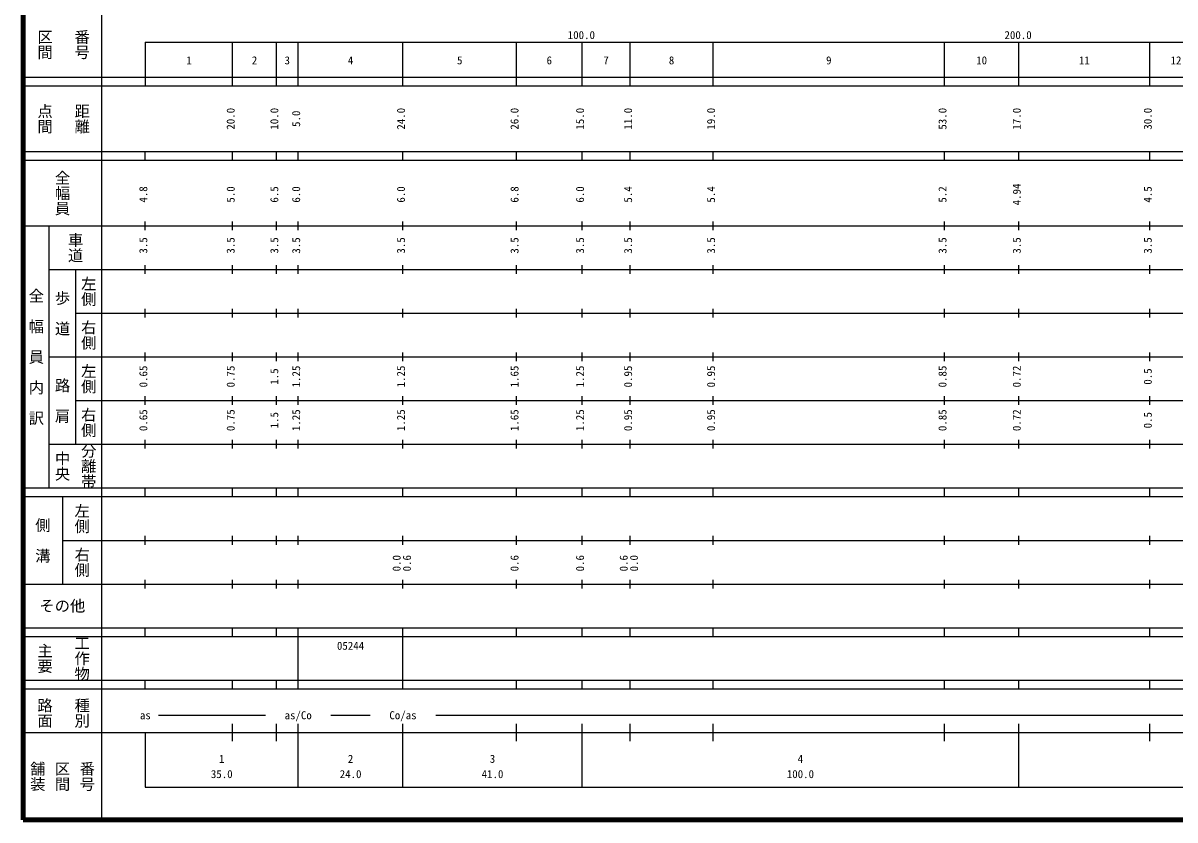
# Model space of a CAD drawing. Units: millimetres on the paper, enlarged 1000 times. Extents: x 40000 to 680000, y 20000 to 380000.
# Drawn here: x 40000 to 303765, y 20000 to 202409 of the extents above; entities that cross this region are included whole.
import ezdxf
from ezdxf.enums import TextEntityAlignment as Align

# ---------------------------------------------------------------- set-up
doc = ezdxf.new("R2010")
doc.units = ezdxf.units.MM
doc.header["$LTSCALE"] = 1000
doc.layers.add('M-TTL', color=2, linetype='Continuous', lineweight=140)
doc.layers.add('M-TTL-BAND', color=7, linetype='Continuous', lineweight=25)
doc.styles.add('@ＭＳ ゴシック', font='')
doc.styles.add('ＭＳ ゴシック', font='')
doc.styles.get('@ＭＳ ゴシック').set_extended_font_data('@MS Gothic')
doc.styles.get('ＭＳ ゴシック').set_extended_font_data('MS Gothic')

msp = doc.modelspace()

# ---------------------------------------------------------------- linework, layer by layer
at = {"layer": 'M-TTL'}
for p, q in [((40000, 380000), (40000, 20000)), ((40000, 20000), (680000, 20000))]:
    msp.add_line(p, q, dxfattribs=at)
at = {"layer": 'M-TTL-BAND'}
for p, q in [((58000, 370000), (58000, 20000)), ((68000, 198000), (579000, 198000)), ((68000, 198000), (68000, 188000)), ((88000, 188000), (88000, 198000)), ((98000, 188000), (98000, 198000)), ((103000, 188000), (103000, 198000)), ((127000, 188000), (127000, 198000)), ((153000, 188000), (153000, 198000)), ((168000, 188000), (168000, 198000)), ((179000, 188000), (179000, 198000)), ((198000, 188000), (198000, 198000)), ((251000, 188000), (251000, 198000)), ((268000, 188000), (268000, 198000)), ((298000, 188000), (298000, 198000)), ((40000, 190000), (579000, 190000)), ((40000, 188000), (579000, 188000)), ((40000, 173000), (579000, 173000)), ((68000, 171000), (68000, 173000)), ((88000, 171000), (88000, 173000)), ((98000, 171000), (98000, 173000)), ((103000, 171000), (103000, 173000)), ((127000, 171000), (127000, 173000)), ((153000, 171000), (153000, 173000)), ((168000, 171000), (168000, 173000)), ((179000, 171000), (179000, 173000)), ((198000, 171000), (198000, 173000)), ((251000, 171000), (251000, 173000)), ((268000, 171000), (268000, 173000)), ((298000, 171000), (298000, 173000)), ((40000, 171000), (579000, 171000)), ((40000, 156000), (579000, 156000)), ((46000, 96000), (46000, 156000)), ((68000, 155000), (68000, 157000)), ((88000, 155000), (88000, 157000)), ((98000, 155000), (98000, 157000)), ((103000, 155000), (103000, 157000)), ((127000, 155000), (127000, 157000)), ((153000, 155000), (153000, 157000)), ((168000, 155000), (168000, 157000)), ((179000, 155000), (179000, 157000)), ((198000, 155000), (198000, 157000)), ((251000, 155000), (251000, 157000)), ((268000, 155000), (268000, 157000)), ((298000, 155000), (298000, 157000)), ((46000, 146000), (579000, 146000)), ((52000, 146000), (52000, 106000)), ((68000, 145000), (68000, 147000)), ((88000, 145000), (88000, 147000)), ((98000, 145000), (98000, 147000)), ((103000, 145000), (103000, 147000)), ((127000, 145000), (127000, 147000)), ((153000, 145000), (153000, 147000)), ((168000, 145000), (168000, 147000)), ((179000, 145000), (179000, 147000)), ((198000, 145000), (198000, 147000)), ((251000, 145000), (251000, 147000)), ((268000, 145000), (268000, 147000)), ((298000, 145000), (298000, 147000)), ((52000, 136000), (579000, 136000)), ((68000, 135000), (68000, 137000)), ((88000, 135000), (88000, 137000)), ((98000, 135000), (98000, 137000)), ((103000, 135000), (103000, 137000)), ((127000, 135000), (127000, 137000)), ((153000, 135000), (153000, 137000)), ((168000, 135000), (168000, 137000)), ((179000, 135000), (179000, 137000)), ((198000, 135000), (198000, 137000)), ((251000, 135000), (251000, 137000)), ((268000, 135000), (268000, 137000)), ((298000, 135000), (298000, 137000)), ((68000, 125000), (68000, 127000)), ((88000, 125000), (88000, 127000)), ((98000, 125000), (98000, 127000)), ((103000, 125000), (103000, 127000)), ((127000, 125000), (127000, 127000)), ((153000, 125000), (153000, 127000)), ((168000, 125000), (168000, 127000)), ((179000, 125000), (179000, 127000)), ((198000, 125000), (198000, 127000)), ((251000, 125000), (251000, 127000)), ((268000, 125000), (268000, 127000)), ((298000, 125000), (298000, 127000)), ((46000, 126000), (579000, 126000)), ((68000, 115000), (68000, 117000)), ((88000, 115000), (88000, 117000)), ((98000, 115000), (98000, 117000)), ((103000, 115000), (103000, 117000)), ((127000, 115000), (127000, 117000)), ((153000, 115000), (153000, 117000)), ((168000, 115000), (168000, 117000)), ((179000, 115000), (179000, 117000)), ((198000, 115000), (198000, 117000)), ((251000, 115000), (251000, 117000)), ((268000, 115000), (268000, 117000)), ((298000, 115000), (298000, 117000)), ((52000, 116000), (579000, 116000)), ((46000, 106000), (579000, 106000)), ((68000, 105000), (68000, 107000)), ((88000, 105000), (88000, 107000)), ((98000, 105000), (98000, 107000)), ((103000, 105000), (103000, 107000)), ((127000, 105000), (127000, 107000)), ((153000, 105000), (153000, 107000)), ((168000, 105000), (168000, 107000)), ((179000, 105000), (179000, 107000)), ((198000, 105000), (198000, 107000)), ((251000, 105000), (251000, 107000)), ((268000, 105000), (268000, 107000)), ((298000, 105000), (298000, 107000)), ((40000, 96000), (579000, 96000)), ((68000, 94000), (68000, 96000)), ((88000, 94000), (88000, 96000)), ((98000, 94000), (98000, 96000)), ((103000, 94000), (103000, 96000)), ((127000, 94000), (127000, 96000)), ((153000, 94000), (153000, 96000)), ((168000, 94000), (168000, 96000)), ((179000, 94000), (179000, 96000)), ((198000, 94000), (198000, 96000)), ((251000, 94000), (251000, 96000)), ((268000, 94000), (268000, 96000)), ((298000, 94000), (298000, 96000)), ((40000, 94000), (579000, 94000)), ((49000, 94000), (49000, 74000)), ((68000, 83000), (68000, 85000)), ((88000, 83000), (88000, 85000)), ((98000, 83000), (98000, 85000)), ((103000, 83000), (103000, 85000)), ((127000, 83000), (127000, 85000)), ((153000, 83000), (153000, 85000)), ((168000, 83000), (168000, 85000)), ((179000, 83000), (179000, 85000)), ((198000, 83000), (198000, 85000)), ((251000, 83000), (251000, 85000)), ((268000, 83000), (268000, 85000)), ((298000, 83000), (298000, 85000)), ((49000, 84000), (579000, 84000)), ((40000, 74000), (579000, 74000)), ((68000, 73000), (68000, 75000)), ((88000, 73000), (88000, 75000)), ((98000, 73000), (98000, 75000)), ((103000, 73000), (103000, 75000)), ((127000, 73000), (127000, 75000)), ((153000, 73000), (153000, 75000)), ((168000, 73000), (168000, 75000)), ((179000, 73000), (179000, 75000)), ((198000, 73000), (198000, 75000)), ((251000, 73000), (251000, 75000)), ((268000, 73000), (268000, 75000)), ((298000, 73000), (298000, 75000)), ((40000, 64000), (579000, 64000)), ((68000, 62000), (68000, 64000)), ((88000, 62000), (88000, 64000)), ((98000, 62000), (98000, 64000)), ((103000, 62000), (103000, 64000)), ((127000, 62000), (127000, 64000)), ((153000, 62000), (153000, 64000)), ((168000, 62000), (168000, 64000)), ((179000, 62000), (179000, 64000)), ((198000, 62000), (198000, 64000)), ((251000, 62000), (251000, 64000)), ((268000, 62000), (268000, 64000)), ((298000, 62000), (298000, 64000)), ((40000, 62000), (579000, 62000)), ((103000, 52000), (103000, 62000)), ((127000, 52000), (127000, 62000)), ((40000, 52000), (579000, 52000)), ((68000, 50000), (68000, 52000)), ((88000, 50000), (88000, 52000)), ((98000, 50000), (98000, 52000)), ((103000, 50000), (103000, 52000)), ((127000, 50000), (127000, 52000)), ((153000, 50000), (153000, 52000)), ((168000, 50000), (168000, 52000)), ((179000, 50000), (179000, 52000)), ((198000, 50000), (198000, 52000)), ((251000, 50000), (251000, 52000)), ((268000, 50000), (268000, 52000)), ((298000, 50000), (298000, 52000)), ((40000, 50000), (579000, 50000)), ((71000, 44000), (95500, 44000)), ((110500, 44000), (119500, 44000)), ((134500, 44000), (565000, 44000)), ((40000, 40000), (579000, 40000)), ((68000, 40000), (68000, 27500)), ((88000, 38000), (88000, 42000)), ((98000, 38000), (98000, 42000)), ((103000, 27500), (103000, 42000)), ((127000, 27500), (127000, 42000)), ((153000, 38000), (153000, 42000)), ((168000, 27500), (168000, 42000)), ((179000, 38000), (179000, 42000)), ((198000, 38000), (198000, 42000)), ((251000, 38000), (251000, 42000)), ((268000, 27500), (268000, 42000)), ((298000, 38000), (298000, 42000)), ((68000, 27500), (579000, 27500))]:
    msp.add_line(p, q, dxfattribs=at)

# ---------------------------------------------------------------- texts
at = {"layer": 'M-TTL-BAND', "style": '@ＭＳ ゴシック'}
for s, p in [('区間', (45000, 197500)), ('番号', (53500, 197500)), ('点間', (45000, 180500)), ('距離', (53500, 180500)), ('全幅員', (49000, 163500)), ('車道', (52000, 151000)), ('左側', (55000, 141000)), ('全\u3000幅\u3000員\u3000内\u3000訳', (43000, 126000)), ('歩\u3000道', (49000, 136000)), ('右側', (55000, 131000)), ('左側', (55000, 121000)), ('路\u3000肩', (49000, 116000)), ('右側', (55000, 111000)), ('分離帯', (55000, 101000)), ('中央', (49000, 101000)), ('左側', (53500, 89000)), ('側\u3000溝', (44500, 84000)), ('右側', (53500, 79000)), ('工作物', (53500, 57000)), ('主要', (45000, 57000)), ('路面', (45000, 44500)), ('種別', (53500, 44500)), ('舗装', (43333, 30000)), ('区間', (49000, 30000)), ('番号', (54667, 30000))]:
    msp.add_text(s, height=2566, rotation=270, dxfattribs=at).set_placement(p, align=Align.MIDDLE_CENTER)
at = {"layer": 'M-TTL-BAND', "style": 'ＭＳ ゴシック'}
for s, p in [('100.0', (167844, 198195)), ('200.0', (267844, 198195)), ('1', (78000, 192405)), ('2', (93000, 192405)), ('3', (100500, 192405)), ('4', (115000, 192405)), ('5', (140000, 192405)), ('6', (160500, 192405)), ('7', (173500, 192405)), ('8', (188500, 192405)), ('9', (224500, 192405)), ('10', (259500, 192405)), ('11', (283000, 192405)), ('12', (304000, 192405)), ('as/Co', (103000, 42500)), ('Co/as', (127000, 42500)), ('as', (68000, 42500)), ('1', (85500, 32523)), ('2', (115000, 32523)), ('3', (147500, 32523)), ('4', (218000, 32523)), ('35.0', (85500, 29033)), ('24.0', (115000, 29033)), ('41.0', (147500, 29033)), ('100.0', (218000, 29033))]:
    msp.add_text(s, height=1833, dxfattribs=at).set_placement(p, align=Align.BOTTOM_CENTER)
for s, p in [('20.0', (89000, 180500)), ('10.0', (99000, 180500)), ('5.0', (104000, 180500)), ('24.0', (128000, 180500)), ('26.0', (154000, 180500)), ('15.0', (169000, 180500)), ('11.0', (180000, 180500)), ('19.0', (199000, 180500)), ('53.0', (252000, 180500)), ('17.0', (269000, 180500)), ('30.0', (299000, 180500)), ('4.8', (69000, 163174)), ('5.0', (89000, 163174)), ('6.5', (99000, 163174)), ('6.0', (104000, 163174)), ('6.0', (128000, 163174)), ('6.8', (154000, 163174)), ('6.0', (169000, 163174)), ('5.4', (180000, 163174)), ('5.4', (199000, 163174)), ('5.2', (252000, 163174)), ('4.94', (269000, 163174)), ('4.5', (299000, 163174)), ('3.5', (69000, 151500)), ('3.5', (89000, 151500)), ('3.5', (99000, 151500)), ('3.5', (104000, 151500)), ('3.5', (128000, 151500)), ('3.5', (154000, 151500)), ('3.5', (169000, 151500)), ('3.5', (180000, 151500)), ('3.5', (199000, 151500)), ('3.5', (252000, 151500)), ('3.5', (269000, 151500)), ('3.5', (299000, 151500)), ('0.65', (69000, 121500)), ('0.75', (89000, 121500)), ('1.5', (99000, 121500)), ('1.25', (104000, 121500)), ('1.25', (128000, 121500)), ('1.65', (154000, 121500)), ('1.25', (169000, 121500)), ('0.95', (180000, 121500)), ('0.95', (199000, 121500)), ('0.85', (252000, 121500)), ('0.72', (269000, 121500)), ('0.5', (299000, 121500)), ('0.65', (69000, 111500)), ('0.75', (89000, 111500)), ('1.25', (104000, 111500)), ('1.25', (128000, 111500)), ('1.65', (154000, 111500)), ('1.25', (169000, 111500)), ('0.95', (180000, 111500)), ('0.95', (199000, 111500)), ('0.85', (252000, 111500)), ('0.72', (269000, 111500)), ('1.5', (99000, 111500)), ('0.5', (299000, 111500)), ('0.0', (127000, 78764)), ('0.6', (129370, 78764)), ('0.6', (154000, 78764)), ('0.6', (169000, 78764)), ('0.6', (179000, 78764)), ('0.0', (181370, 78764))]:
    msp.add_text(s, height=1833, rotation=90, dxfattribs=at).set_placement(p, align=Align.BOTTOM_CENTER)
msp.add_text('その他', height=2566, dxfattribs=at).set_placement((49000, 69000), align=Align.MIDDLE_CENTER)
msp.add_text('05244', height=1833, dxfattribs=at).set_placement((111875, 58405), align=Align.BOTTOM_LEFT)

doc.saveas('drawing.dxf')
